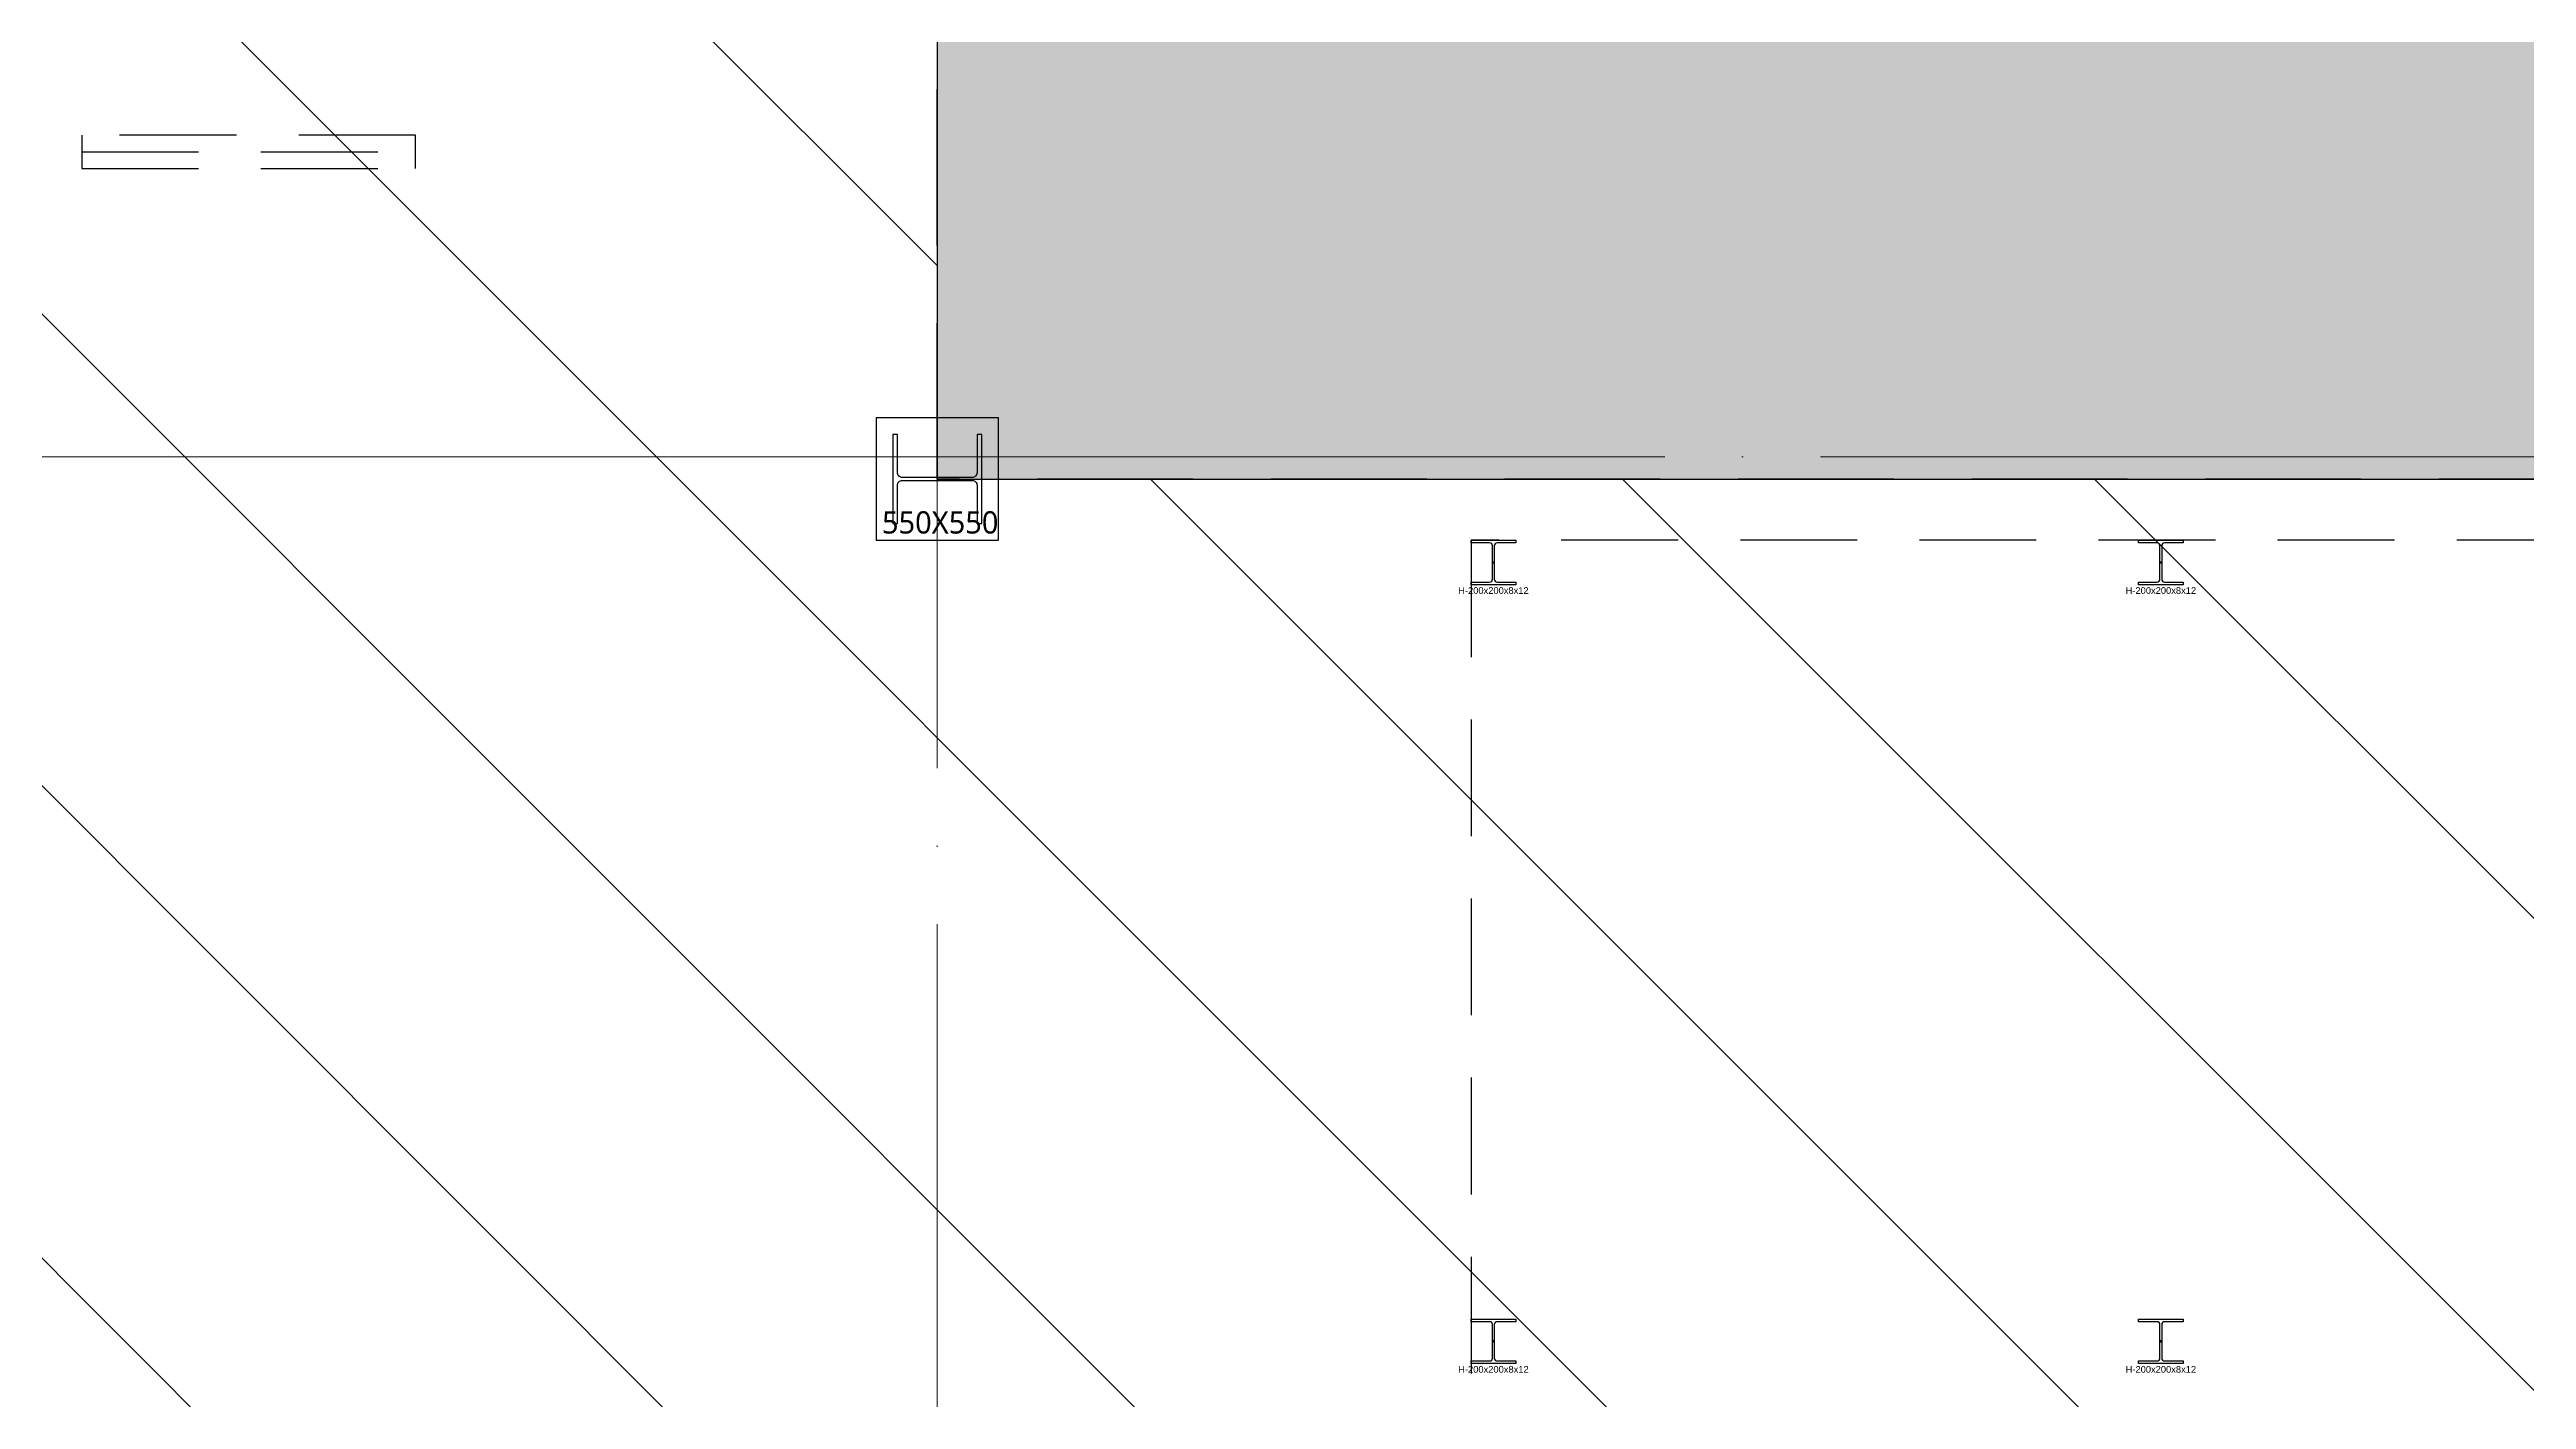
# Model space of a CAD drawing. Header units: millimetres. Extents: x -17369 to 294000, y -718917 to 220315.
# Drawn here: x 203440 to 214573, y -248586 to -242520 of the extents above; entities that cross this region are included whole.
import ezdxf
from ezdxf.enums import TextEntityAlignment as Align

# ---------------------------------------------------------------- set-up
doc = ezdxf.new("R2010")
doc.units = ezdxf.units.MM
doc.header["$LTSCALE"] = 350
for name, pattern in [('H12', [3, 2, -1]), ('HID', [2.3, 1.5, -0.8]), ('X-200-S-COL$0$CEN', [62, 60, -1, 0, -1]), ('X-200-S-COL$0$HID', [2.3, 1.5, -0.8])]:
    doc.linetypes.add(name, pattern=pattern)
doc.layers.get('Defpoints').update_dxf_attribs({"color": 181})
for name, color, linetype in [('0-THK200 RC SLAB영역', 51, 'H12'), ('0-THK200 SFRC SLAB영역', 211, 'H12'), ('0-THK300 RC SFRC SLAB영역', 2, 'H12'), ('A-ELE7', 7, 'Continuous'), ('H-Col', 2, 'Continuous'), ('PD', 6, 'Continuous'), ('X-200-S-COL$0$Cen', 1, 'X-200-S-COL$0$CEN'), ('X-200-S-COL$0$H-Col', 3, 'Continuous'), ('X-200-S-COL$0$H-매설빔(150x150)', 2, 'Continuous')]:
    doc.layers.add(name, color=color, linetype=linetype)
doc.layers.add('A-ANPLT', color=171, linetype='Continuous', plot=False)
doc.styles.add('Arial', font='arial.ttf')
doc.styles.add('맑은고딕', font='malgun.ttf')

# ---------------------------------------------------------------- blocks, each defined once
blk = doc.blocks.new('X-200-S-COL$0$H-400x400x13x21')
at = {"color": 0}
blk.add_lwpolyline([(200, -200), (200, -179), (28.5, -179, -0.4142136), (6.5, -157), (6.5, 157, -0.4142136), (28.5, 179), (200, 179), (200, 200), (-200, 200), (-200, 179), (-28.5, 179, -0.4142136), (-6.5, 157), (-6.5, -157, -0.4142136), (-28.5, -179), (-200, -179), (-200, -200)], format="xyb", close=True, dxfattribs=at)
blk = doc.blocks.new('X-200-S-COL$0$1F COLUMN_231010')
at = {"layer": 'X-200-S-COL$0$H-Col', "color": 0, "rotation": 90}
blk.add_blockref('X-200-S-COL$0$H-400x400x13x21', (207430, 139343), dxfattribs=at)
blk = doc.blocks.new('X-200-S-COL$0$ZONE#2 BEAM')
at = {"layer": 'X-200-S-COL$0$H-매설빔(150x150)', "color": 0, "linetype": 'ByBlock', "lineweight": -2}
blk.add_line((-3845, -16630), (-2345, -16630), dxfattribs=at)
blk.add_lwpolyline([(-2345, -16705), (-2345, -16555), (-3845, -16555), (-3845, -16705)], close=True, dxfattribs=at)
blk = doc.blocks.new('H-200x200x8x12')
at = {"layer": 'A-ANPLT'}
for p, q in [((-5, 0), (5, 0)), ((0, 5), (0, -5))]:
    blk.add_line(p, q, dxfattribs=at)
at = {"layer": 'H-Col'}
blk.add_lwpolyline([(100, -100), (-100, -100), (-100, -88), (-17, -88, 0.414214), (-4, -75), (-4, 75, 0.414214), (-17, 88), (-100, 88), (-100, 100), (100, 100), (100, 88), (17, 88, 0.414214), (4, 75), (4, -75, 0.414214), (17, -88), (100, -88)], format="xyb", close=True, dxfattribs=at)
at = {"layer": 'A-ANPLT', "style": 'Arial'}
blk.add_text('H-200x200x8x12', height=30, dxfattribs=at).set_placement((0, -111), align=Align.TOP_CENTER)

msp = doc.modelspace()

# ---------------------------------------------------------------- hatches: boundary and pattern name
at = {"layer": '0-THK200 RC SLAB영역'}
h = msp.add_hatch(color=256, dxfattribs=at)
h.dxf.hatch_style = 1
h.paths.add_polyline_path([(135950, -216349.8), (140700, -216349.8), (140700, -212399.8), (177450, -212399.8), (177480, -207361.3), (200023.9, -204599.8), (225080, -204599.8), (225080, -232949.8), (222500, -232949.8), (222500, -255699.8), (222230, -255699.8), (222230, -244449.8), (207430, -244449.8), (207430, -226349.8), (135950, -226349.8)])
at = {"layer": '0-THK300 RC SFRC SLAB영역'}
h = msp.add_hatch(dxfattribs=at)
h.set_pattern_fill('_USER', color=256, scale=1500, angle=135, pattern_type=0)
h.set_pattern_definition([(135, (0, 0), (-1060.66, -1060.66), [])])
h.paths.add_polyline_path([(59750, -226069.8), (111150, -226069.8), (111150, -236274.8), (112250, -236274.8), (112250, -236074.8), (117200, -236074.8), (117200, -236274.8), (118300, -236274.8), (118300, -231889.8), (115490, -231889.8), (115490, -230494.8), (118300, -230494.8), (118300, -226069.8), (121120, -226069.8), (121120, -214619.8), (135680, -214619.8), (135680, -226349.8), (207430, -226349.8), (207430, -244449.8), (222230, -244449.8), (222230, -255699.8), (207430, -255699.8), (207430, -260249.8), (141350, -260249.8), (141350, -275939.8), (141435, -275939.8), (141435, -279709.8), (140835, -279709.8), (140835, -288239.8), (141045.3, -288239.8), (141348.7, -288543.2), (141348.5, -298249.8), (66850, -298249.8), (66850, -290949.8), (75300, -290949.8), (75300, -288049.8), (76900, -288049.8), (76900, -275049.8), (75300, -275049.8), (75300, -272449.8), (76900, -272449.8), (76900, -256449.8), (81680, -256449.8), (81680, -255849.8), (87250, -255849.8), (87250, -251049.8), (135150, -251049.8), (135150, -246149.8), (123704, -246149.8), (123500, -245945.8), (123500, -245149.8), (119400, -245149.8), (119400, -246149.8), (86872, -246149.8), (75350, -246149.8), (75350, -244299.8), (66850, -244299.8), (66850, -244649.8), (65650, -244649.8), (59750, -244649.8)])
h.paths.add_polyline_path([(118650, -272244.8), (118650, -291444.8), (126800, -291444.8), (126800, -290844.8), (132650, -290844.8), (132650, -286544.8), (130950, -286544.8), (130950, -278344.8), (132650, -278344.8), (132650, -272844.8), (126800, -272844.8), (126800, -272244.8)], flags=16)
h.paths.add_polyline_path([(101600, -227254.8), (101600, -235954.8), (107300, -235954.8), (107300, -227254.8)], flags=16)

# ---------------------------------------------------------------- linework, layer by layer
at = {"layer": '0-THK200 SFRC SLAB영역'}
msp.add_lwpolyline([(135950, -216349.8), (140700, -216349.8), (140700, -212399.8), (177450, -212399.8), (177480, -207361.3), (200023.9, -204599.8), (225080, -204599.8), (225080, -232949.8), (222500, -232949.8), (222500, -255699.8), (222230, -255699.8), (222230, -244449.8), (207430, -244449.8), (207430, -226349.8), (135950, -226349.8)], close=True, dxfattribs=at)
at = {"layer": '0-THK300 RC SFRC SLAB영역'}
msp.add_lwpolyline([(135680, -226349.8), (207430, -226349.8), (207430, -244449.8), (222230, -244449.8), (222230, -255699.8), (207430, -255699.8), (207430, -260249.8), (141350, -260249.8), (141350, -275939.8), (141435, -275939.8), (141435, -279709.8), (140835, -279709.8), (140835, -288239.8), (141045.3, -288239.8), (141348.7, -288543.2), (141348.5, -298249.8), (66850, -298249.8)], dxfattribs=at)
at = {"layer": '0-THK300 RC SFRC SLAB영역', "linetype": 'ByBlock'}
for points in [[(207430, -226349.8), (207430, -244449.8)], [(207430, -244449.8), (222230, -244449.8)]]:
    msp.add_lwpolyline(points, dxfattribs=at)
at = {"layer": 'A-ELE7', "color": 8, "linetype": 'HID'}
msp.add_lwpolyline([(209830, -255424.8), (222030, -255424.8), (222030, -244724.8), (209830, -244724.8)], close=True, dxfattribs=at)
at = {"layer": 'PD'}
msp.add_lwpolyline([(207155, -244724.8), (207705, -244724.8), (207705, -244174.8), (207155, -244174.8)], close=True, dxfattribs=at)
at = {"layer": 'X-200-S-COL$0$Cen', "lineweight": 0}
for p, q in [((207430, -203049.8), (207430, -349399.8)), ((232400, -244349.8), (36500, -244349.8))]:
    msp.add_line(p, q, dxfattribs=at)

# ---------------------------------------------------------------- block references
at = {"layer": 'H-Col'}
for p in [(209930, -244824.8), (212930, -244824.8), (209930, -248324.8), (212930, -248324.8)]:
    msp.add_blockref('H-200x200x8x12', p, dxfattribs=at)
at = {"layer": 'X-200-S-COL$0$H-Col'}
msp.add_blockref('X-200-S-COL$0$1F COLUMN_231010', (0, -383792.4), dxfattribs=at)
at = {"layer": 'X-200-S-COL$0$H-매설빔(150x150)', "color": 2, "linetype": 'X-200-S-COL$0$HID'}
msp.add_blockref('X-200-S-COL$0$ZONE#2 BEAM', (207430, -226349.8), dxfattribs=at)

# ---------------------------------------------------------------- texts
at = {"layer": 'Defpoints', "style": '맑은고딕'}
msp.add_text('550X550', height=100, dxfattribs=at).set_placement((207705, -244724.8), align=Align.BOTTOM_RIGHT)

doc.saveas('drawing.dxf')
